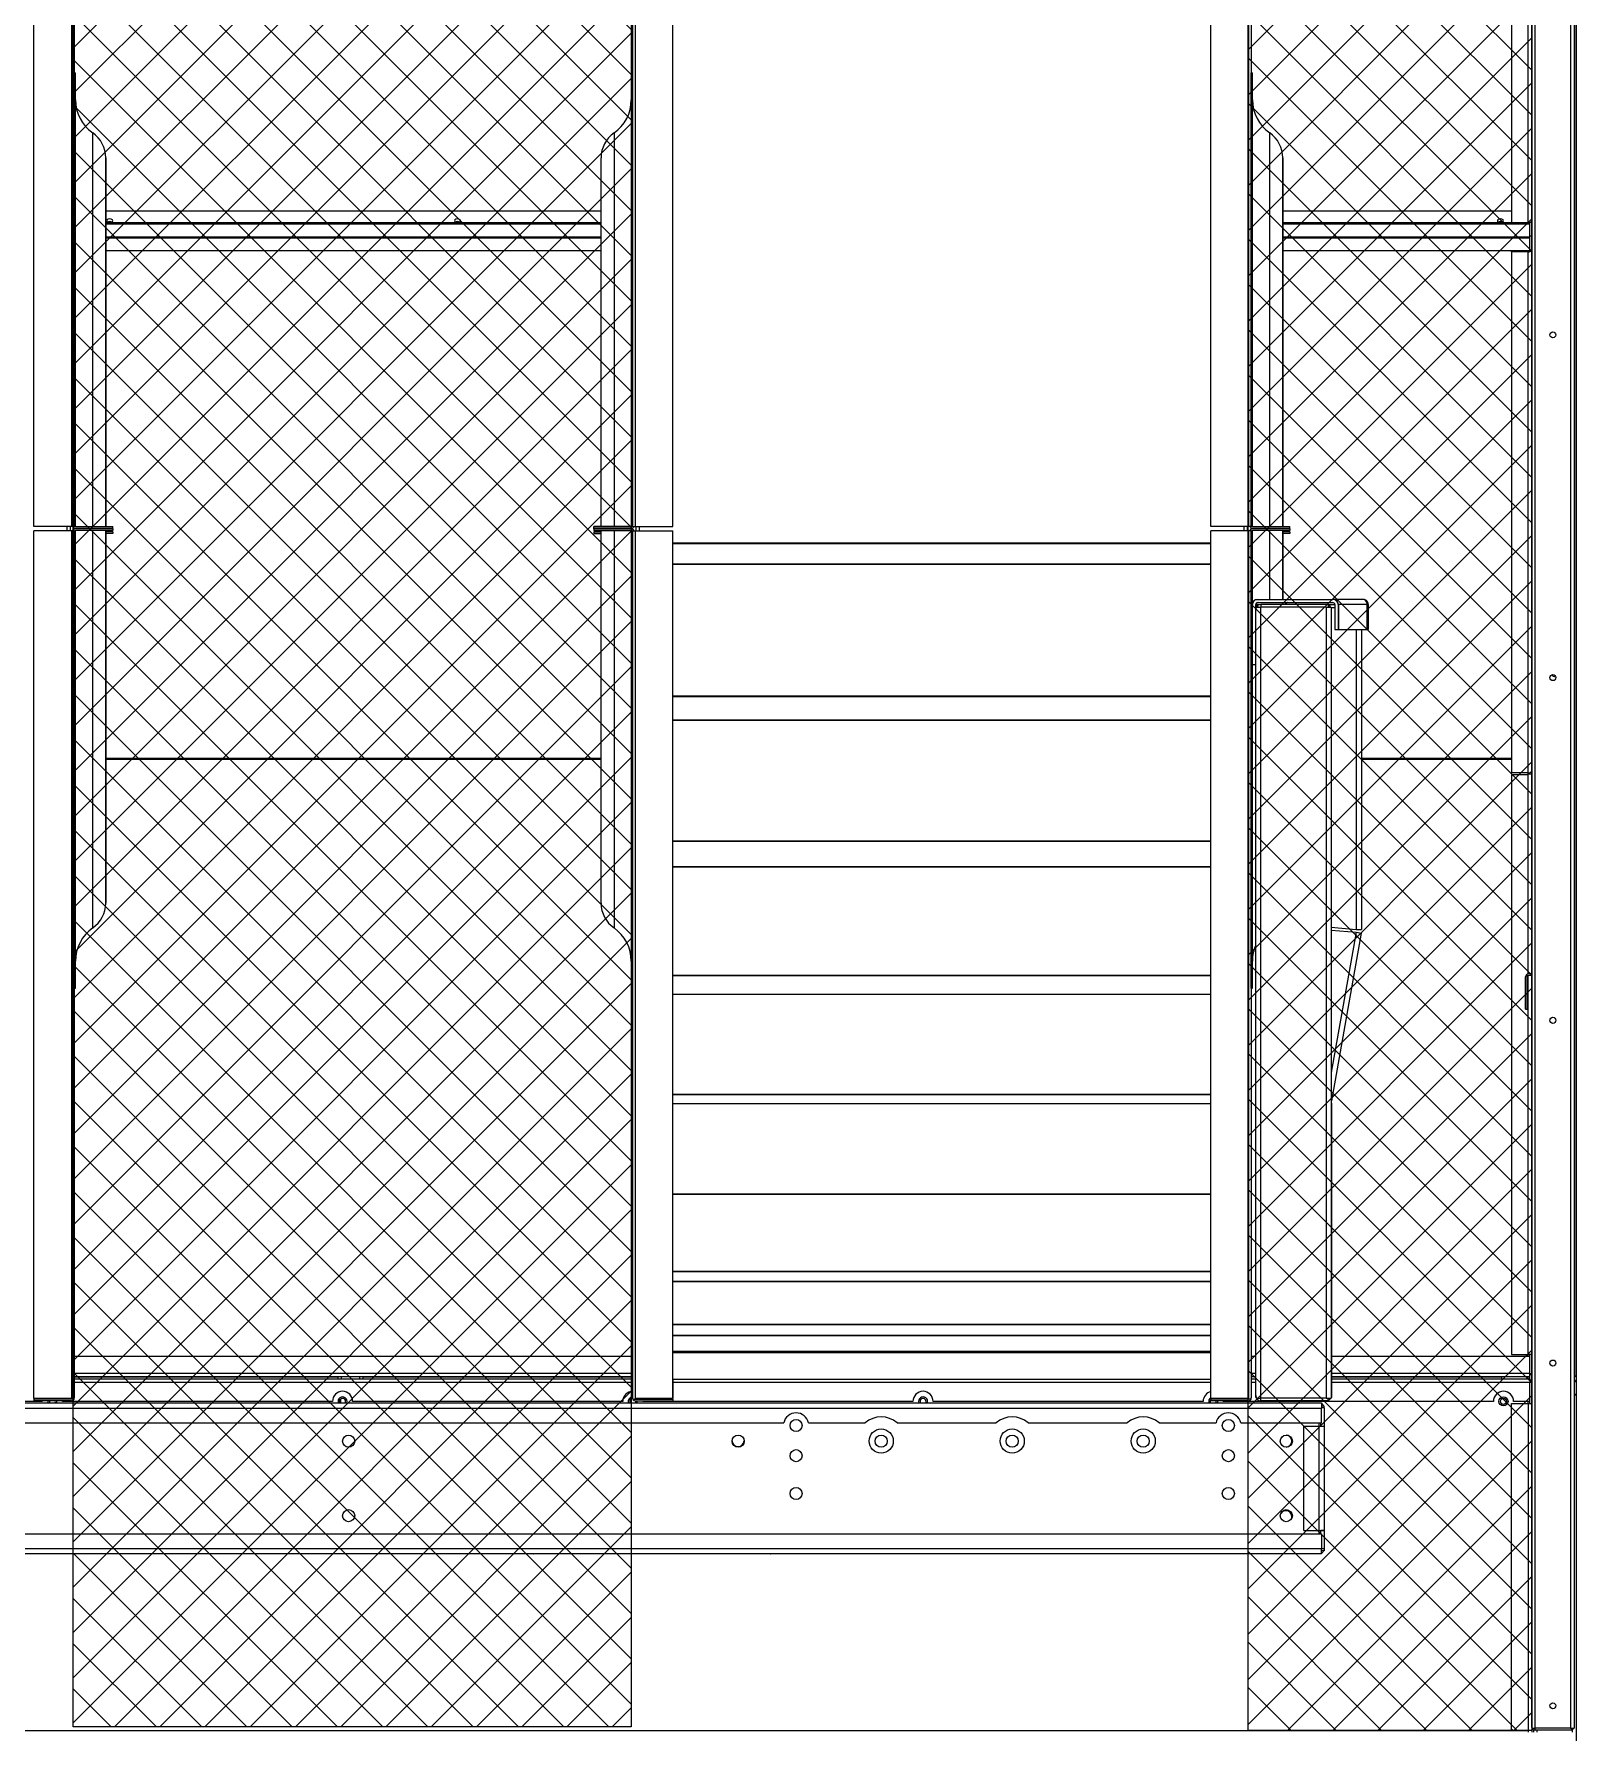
# Model space of a CAD drawing. Header units: millimetres. Extents: x 15155 to 44563, y 13060 to 33855.
# Drawn here: x 36043 to 37573, y 20793 to 22477 of the extents above; entities that cross this region are included whole.
import ezdxf

# ---------------------------------------------------------------- set-up
doc = ezdxf.new("R2010")
doc.units = ezdxf.units.MM
pattern_1 = [(45, (-1429928.074, -467572.614), (-22.4506403, 22.4506403), []), (135, (-1429928.074, -467572.614), (-22.4506403, -22.4506403), [])]

# ---------------------------------------------------------------- blocks, each defined once
blk = doc.blocks.new('2')
at = {"lineweight": 5}
h = blk.add_hatch(dxfattribs=at)
h.set_pattern_fill('ANSI37', scale=10)
h.set_pattern_definition(pattern_1)
h.paths.add_polyline_path([(36635.7, 20797.8), (36635.7, 22914.2), (36081.9, 22914.2), (36081.9, 20797.8)])
h = blk.add_hatch(dxfattribs=at)
h.set_pattern_fill('ANSI37', scale=10)
h.set_pattern_definition(pattern_1)
h.paths.add_polyline_path([(37529.2, 20794.4), (37529.2, 22910.8), (37247.7, 22910.8), (37247.7, 20794.4)])
at = {"color": 7, "lineweight": 20}
for p, q in [((37532.6, 20796.5), (37532.6, 24241.1)), ((37567.8, 24241.1), (37567.8, 20796.5)), ((37571.2, 24241.1), (37571.2, 20796.5)), ((37529.2, 20798.2), (37529.2, 24239.4)), ((37572, 21146.2), (37572, 23999.4)), ((34221.8, 21119.4), (37320.6, 21119.4)), ((34221.8, 21114.2), (37320.6, 21114.2)), ((34755.5, 21099.4), (36787, 21099.4)), ((34221.8, 20989.4), (37320.6, 20989.4)), ((37320.6, 20974.6), (34221.8, 20974.6)), ((37320.6, 20969.4), (34221.8, 20969.4)), ((34020.2, 20794.4), (37526.2, 20794.4))]:
    blk.add_line(p, q, dxfattribs=at)
at = {"color": 0, "lineweight": 20}
blk.add_line((37573.2, 24239.4), (37573.2, 20844.6), dxfattribs=at)
at = {"color": 7, "lineweight": 20, "ltscale": 0.258309}
for p, q in [((37509.2, 22910), (37509.2, 22290)), ((37525.8, 22290), (37525.8, 22910))]:
    blk.add_line(p, q, dxfattribs=at)
at = {"color": 7, "lineweight": 20, "ltscale": 0.349833}
for p, q in [((36042.9, 21988.6), (36042.9, 22828.2)), ((36080.1, 22828.2), (36080.1, 21988.6)), ((36639.7, 22828.2), (36639.7, 21988.6)), ((36676.9, 21988.6), (36676.9, 22828.2)), ((37210.9, 21988.6), (37210.9, 22828.2)), ((37248.1, 22828.2), (37248.1, 21988.6))]:
    blk.add_line(p, q, dxfattribs=at)
at = {"color": 7, "lineweight": 20, "ltscale": 0.348833}
for p, q in [((36082.9, 22827), (36082.9, 21989.8)), ((36636.9, 22827), (36636.9, 21989.8)), ((37250.9, 22827), (37250.9, 21989.8))]:
    blk.add_line(p, q, dxfattribs=at)
at = {"color": 7, "lineweight": 20, "ltscale": 0.023157}
for p, q in [((36082.9, 22383.2), (36082.9, 22438.8)), ((36084.1, 22383.2), (36084.1, 22438.8)), ((37250.9, 22383.2), (37250.9, 22438.8)), ((37252.1, 22383.2), (37252.1, 22438.8)), ((36635.7, 21586.4), (36635.7, 21530.8))]:
    blk.add_line(p, q, dxfattribs=at)
at = {"color": 7, "lineweight": 20, "ltscale": 0.0005}
for p, q in [((36082.9, 22438.8), (36084.1, 22438.8)), ((36636.9, 22438.8), (36635.7, 22438.8)), ((37250.9, 22438.8), (37252.1, 22438.8)), ((36082.9, 21530.8), (36084.1, 21530.8)), ((36636.9, 21530.8), (36635.7, 21530.8)), ((37250.9, 21530.8), (37252.1, 21530.8))]:
    blk.add_line(p, q, dxfattribs=at)
at = {"color": 7, "lineweight": 20, "ltscale": 0.187583}
blk.add_line((36635.7, 22438.8), (36635.7, 21988.6), dxfattribs=at)
at = {"color": 7, "lineweight": 20, "ltscale": 0.16394}
for p, q in [((36082.9, 21989.7), (36082.9, 22383.2)), ((37250.9, 21989.7), (37250.9, 22383.2))]:
    blk.add_line(p, q, dxfattribs=at)
at = {"color": 7, "lineweight": 20, "ltscale": 0.164426}
for p, q in [((36084.1, 21988.6), (36084.1, 22383.2)), ((37252.1, 21988.6), (37252.1, 22383.2))]:
    blk.add_line(p, q, dxfattribs=at)
at = {"color": 7, "lineweight": 20, "ltscale": 0.020113}
for p, q in [((36101.3, 22330.8), (36101.3, 22379.1)), ((37269.3, 22330.8), (37269.3, 22379.1)), ((36618.6, 21638.7), (36618.6, 21590.5))]:
    blk.add_line(p, q, dxfattribs=at)
at = {"color": 7, "lineweight": 20, "ltscale": 0.162715}
blk.add_line((36618.6, 22379.1), (36618.6, 21988.6), dxfattribs=at)
at = {"color": 7, "lineweight": 20, "ltscale": 0.018857}
for p, q in [((36114.1, 22354.5), (36114.1, 22309.2)), ((37282.1, 22354.5), (37282.1, 22309.2)), ((36114.1, 21615.1), (36114.1, 21660.3)), ((36605.7, 21615.1), (36605.7, 21660.3))]:
    blk.add_line(p, q, dxfattribs=at)
at = {"color": 7, "lineweight": 20, "ltscale": 0.152458}
for p, q in [((36114.1, 21988.6), (36114.1, 22354.5)), ((36605.7, 21988.6), (36605.7, 22354.5)), ((37282.1, 21988.6), (37282.1, 22354.5))]:
    blk.add_line(p, q, dxfattribs=at)
at = {"color": 7, "lineweight": 20, "ltscale": 0.142602}
for p, q in [((36101.3, 21988.6), (36101.3, 22330.8)), ((37269.3, 21988.6), (37269.3, 22330.8))]:
    blk.add_line(p, q, dxfattribs=at)
at = {"color": 7, "lineweight": 20, "ltscale": 0.133601}
for p, q in [((36114.1, 22309.2), (36114.1, 21988.6)), ((37282.1, 22309.2), (37282.1, 21988.6))]:
    blk.add_line(p, q, dxfattribs=at)
at = {"color": 7, "lineweight": 20, "ltscale": 0.20484}
for p, q in [((36605.7, 22301.5), (36114.1, 22301.5)), ((36605.7, 22289.8), (36114.1, 22289.8)), ((36605.7, 22288.5), (36114.1, 22288.5)), ((36605.7, 22275.8), (36114.1, 22275.8)), ((36605.7, 22274.6), (36114.1, 22274.6)), ((36114.1, 22262.6), (36605.7, 22262.6)), ((36605.7, 21758.6), (36114.1, 21758.6)), ((36605.7, 21757.7), (36114.1, 21757.7))]:
    blk.add_line(p, q, dxfattribs=at)
at = {"color": 7, "lineweight": 20, "ltscale": 0.094629}
blk.add_line((37509.2, 22301.5), (37282.1, 22301.5), dxfattribs=at)
at = {"color": 7, "lineweight": 20, "ltscale": 0.102254}
for p, q in [((37527.5, 22289.8), (37282.1, 22289.8)), ((37527.5, 22288.5), (37282.1, 22288.5)), ((37527.5, 22274.6), (37282.1, 22274.6))]:
    blk.add_line(p, q, dxfattribs=at)
at = {"color": 7, "lineweight": 20, "ltscale": 0.006917}
for p, q in [((37509.2, 22290), (37525.8, 22290)), ((37525.8, 22262.3), (37509.2, 22262.3)), ((37525.8, 22261), (37509.2, 22261)), ((37509.2, 21744.6), (37525.8, 21744.6)), ((37525.8, 21742.4), (37509.2, 21742.4)), ((37509.2, 21167.2), (37525.8, 21167.2)), ((37527.5, 21148.6), (37527.5, 21165.2)), ((37509.2, 21118.8), (37525.8, 21118.8))]:
    blk.add_line(p, q, dxfattribs=at)
at = {"color": 7, "lineweight": 20, "ltscale": 0.000183495}
blk.add_line((37527.2, 22290.2), (37527.2, 22289.8), dxfattribs=at)
at = {"color": 7, "lineweight": 20, "ltscale": 0.000535656}
for p, q in [((37527.5, 22288.5), (37527.5, 22289.8)), ((37509.2, 22261), (37509.2, 22262.3))]:
    blk.add_line(p, q, dxfattribs=at)
at = {"color": 7, "lineweight": 20, "ltscale": 0.005298}
blk.add_line((37527.5, 22275.8), (37527.5, 22288.5), dxfattribs=at)
at = {"color": 7, "lineweight": 20, "ltscale": 0.102253}
for p, q in [((37527.5, 22275.8), (37282.1, 22275.8)), ((37282.1, 22262.6), (37527.5, 22262.6))]:
    blk.add_line(p, q, dxfattribs=at)
at = {"color": 7, "lineweight": 20, "ltscale": 0.000708334}
for p, q in [((37529.2, 22276.7), (37527.5, 22276.7)), ((37532.6, 20794.8), (37532.6, 20796.5))]:
    blk.add_line(p, q, dxfattribs=at)
at = {"color": 7, "lineweight": 20, "ltscale": 4.87896e-05}
blk.add_line((37527.5, 22276.6), (37527.5, 22276.7), dxfattribs=at)
at = {"color": 7, "lineweight": 20, "ltscale": 0.000506051}
blk.add_line((37527.5, 22274.6), (37527.5, 22275.8), dxfattribs=at)
at = {"color": 7, "lineweight": 20, "ltscale": 0.004993}
blk.add_line((37527.5, 22262.6), (37527.5, 22274.6), dxfattribs=at)
at = {"color": 7, "lineweight": 20, "ltscale": 0.215196}
for p, q in [((37509.2, 22261), (37509.2, 21744.6)), ((37525.8, 21744.6), (37525.8, 22261))]:
    blk.add_line(p, q, dxfattribs=at)
at = {"color": 7, "lineweight": 20, "ltscale": 0.000102715}
for p, q in [((37525.8, 22262.3), (37525.8, 22262.6)), ((37527.2, 22262.6), (37527.2, 22262.3))]:
    blk.add_line(p, q, dxfattribs=at)
at = {"color": 7, "lineweight": 20, "ltscale": 0.000833333}
for p, q in [((37529.2, 22262.3), (37527.2, 22262.3)), ((37525.8, 21165.2), (37525.8, 21167.2)), ((37527.2, 21167.2), (37527.2, 21165.2)), ((37529.2, 21167.2), (37527.2, 21167.2)), ((37571.2, 21127.8), (37573.2, 21127.8)), ((37573.2, 21127), (37571.2, 21127)), ((37525.8, 21118.8), (37525.8, 21120.8))]:
    blk.add_line(p, q, dxfattribs=at)
at = {"color": 7, "lineweight": 20, "ltscale": 0.0155}
for p, q in [((36080.1, 21988.6), (36042.9, 21988.6)), ((36080.1, 21984.4), (36042.9, 21984.4)), ((36084.1, 21988.6), (36121.3, 21988.6)), ((36084.1, 21987), (36121.3, 21987)), ((36121.3, 21986.4), (36084.1, 21986.4)), ((36121.3, 21984.8), (36084.1, 21984.8)), ((36635.7, 21988.6), (36598.5, 21988.6)), ((36635.7, 21987), (36598.5, 21987)), ((36598.5, 21986.4), (36635.7, 21986.4)), ((36598.5, 21984.8), (36635.7, 21984.8)), ((36639.7, 21988.6), (36676.9, 21988.6)), ((36639.7, 21984.4), (36676.9, 21984.4)), ((37248.1, 21988.6), (37210.9, 21988.6)), ((37248.1, 21984.4), (37210.9, 21984.4)), ((37252.1, 21988.6), (37289.3, 21988.6)), ((37252.1, 21987), (37289.3, 21987)), ((37289.3, 21986.4), (37252.1, 21986.4)), ((37289.3, 21984.8), (37252.1, 21984.8)), ((36080.1, 21123.8), (36042.9, 21123.8)), ((36639.7, 21123.8), (36676.9, 21123.8)), ((37248.1, 21123.8), (37210.9, 21123.8)), ((36042.9, 21123.5), (36080.1, 21123.5)), ((36080.1, 21123), (36042.9, 21123)), ((36080.1, 21121.4), (36042.9, 21121.4)), ((36676.9, 21123.5), (36639.7, 21123.5)), ((36639.7, 21123), (36676.9, 21123)), ((36639.7, 21121.4), (36676.9, 21121.4)), ((37210.9, 21123.5), (37248.1, 21123.5)), ((37248.1, 21123), (37210.9, 21123)), ((37248.1, 21121.4), (37210.9, 21121.4))]:
    blk.add_line(p, q, dxfattribs=at)
at = {"color": 7, "lineweight": 20, "ltscale": 0.358583}
for p, q in [((36042.9, 21123.8), (36042.9, 21984.4)), ((36080.1, 21984.4), (36080.1, 21123.8)), ((36639.7, 21984.4), (36639.7, 21123.8)), ((36676.9, 21123.8), (36676.9, 21984.4)), ((37210.9, 21123.8), (37210.9, 21984.4)), ((37248.1, 21984.4), (37248.1, 21123.8))]:
    blk.add_line(p, q, dxfattribs=at)
at = {"color": 7, "lineweight": 20, "ltscale": 0.00175}
for p, q in [((36075.9, 21984.4), (36075.9, 21988.6)), ((36079.3, 21984.4), (36079.3, 21988.6)), ((36640.5, 21984.4), (36640.5, 21988.6)), ((36643.9, 21984.4), (36643.9, 21988.6)), ((37243.9, 21984.4), (37243.9, 21988.6)), ((37247.3, 21984.4), (37247.3, 21988.6))]:
    blk.add_line(p, q, dxfattribs=at)
at = {"color": 7, "lineweight": 20, "ltscale": 0.000824955}
for p, q in [((36082.1, 21988.6), (36080.1, 21988.6)), ((36637.7, 21988.6), (36639.7, 21988.6)), ((37250.1, 21988.6), (37248.1, 21988.6)), ((36082.1, 21123), (36080.1, 21123)), ((36637.7, 21123), (36639.7, 21123)), ((37250.1, 21123), (37248.1, 21123))]:
    blk.add_line(p, q, dxfattribs=at)
at = {"color": 7, "lineweight": 20, "ltscale": 0.000912135}
for p, q in [((36082.3, 21984.4), (36080.1, 21984.4)), ((36637.5, 21984.4), (36639.7, 21984.4)), ((37250.3, 21984.4), (37248.1, 21984.4))]:
    blk.add_line(p, q, dxfattribs=at)
at = {"color": 7, "lineweight": 20, "ltscale": 0.000112267}
for p, q in [((36081.3, 21984.8), (36081.6, 21984.8)), ((37249.3, 21984.8), (37249.6, 21984.8))]:
    blk.add_line(p, q, dxfattribs=at)
at = {"color": 7, "lineweight": 20, "ltscale": 0.000166667}
for p, q in [((36081.3, 21984.8), (36081.3, 21984.4)), ((37249.3, 21984.8), (37249.3, 21984.4))]:
    blk.add_line(p, q, dxfattribs=at)
at = {"color": 7, "lineweight": 20, "ltscale": 0.000666667}
for p, q in [((36081.6, 21984.8), (36083, 21984.1)), ((36081.9, 21988), (36083.2, 21989)), ((36121.3, 21987), (36121.3, 21988.6)), ((36121.3, 21986.4), (36121.3, 21984.8)), ((36121.3, 21983.4), (36121.3, 21981.8)), ((36598.5, 21987), (36598.5, 21988.6)), ((36598.5, 21986.4), (36598.5, 21984.8)), ((36598.5, 21983.4), (36598.5, 21981.8)), ((36637.9, 21988), (36636.7, 21989)), ((36638.3, 21984.8), (36636.8, 21984.1)), ((37249.6, 21984.8), (37251, 21984.1)), ((37249.9, 21988), (37251.2, 21989)), ((37289.3, 21987), (37289.3, 21988.6)), ((37289.3, 21986.4), (37289.3, 21984.8)), ((37289.3, 21983.4), (37289.3, 21981.8)), ((37523.2, 21509.8), (37524.8, 21509.8)), ((36042.9, 21123), (36042.9, 21121.4)), ((36676.9, 21123), (36676.9, 21121.4)), ((37210.9, 21123), (37210.9, 21121.4)), ((37526.2, 20792.8), (37526.2, 20794.4))]:
    blk.add_line(p, q, dxfattribs=at)
at = {"color": 7, "lineweight": 20, "ltscale": 1.40382e-05}
for p, q in [((36082.9, 21989.7), (36082.9, 21989.8)), ((37250.9, 21989.7), (37250.9, 21989.8))]:
    blk.add_line(p, q, dxfattribs=at)
at = {"color": 7, "lineweight": 20, "ltscale": 0.000474957}
for p, q in [((36082.9, 21986.1), (36082.9, 21987.3)), ((37250.9, 21986.1), (37250.9, 21987.3))]:
    blk.add_line(p, q, dxfattribs=at)
at = {"color": 7, "lineweight": 20, "ltscale": 1.44759e-05}
for p, q in [((36082.9, 21983.6), (36082.9, 21983.6)), ((37250.9, 21983.6), (37250.9, 21983.6))]:
    blk.add_line(p, q, dxfattribs=at)
at = {"color": 7, "lineweight": 20, "ltscale": 0.358083}
for p, q in [((36082.9, 21983.6), (36082.9, 21124.2)), ((36636.9, 21983.6), (36636.9, 21124.2)), ((37250.9, 21983.6), (37250.9, 21124.2))]:
    blk.add_line(p, q, dxfattribs=at)
at = {"color": 7, "lineweight": 20, "ltscale": 0.188681}
for p, q in [((36082.9, 21530.8), (36082.9, 21983.6)), ((37250.9, 21530.8), (37250.9, 21983.6))]:
    blk.add_line(p, q, dxfattribs=at)
at = {"color": 7, "lineweight": 20, "ltscale": 0.000250005}
for p, q in [((36084.1, 21986.4), (36084.1, 21987)), ((36618.6, 21987), (36618.6, 21986.4)), ((36635.7, 21987), (36635.7, 21986.4)), ((37252.1, 21986.4), (37252.1, 21987))]:
    blk.add_line(p, q, dxfattribs=at)
at = {"color": 7, "lineweight": 20, "ltscale": 0.189167}
blk.add_line((36084.1, 21530.8), (36084.1, 21984.8), dxfattribs=at)
at = {"color": 7, "lineweight": 20, "ltscale": 0.000250003}
for p, q in [((36101.3, 21986.4), (36101.3, 21987)), ((37269.3, 21986.4), (37269.3, 21987))]:
    blk.add_line(p, q, dxfattribs=at)
at = {"color": 7, "lineweight": 20, "ltscale": 0.164299}
blk.add_line((36101.3, 21590.5), (36101.3, 21984.8), dxfattribs=at)
at = {"color": 7, "lineweight": 20, "ltscale": 0.00025}
for p, q in [((36114.1, 21987), (36114.1, 21986.4)), ((36114.1, 21986.4), (36114.1, 21987)), ((37282.1, 21987), (37282.1, 21986.4)), ((37282.1, 21986.4), (37282.1, 21987))]:
    blk.add_line(p, q, dxfattribs=at)
at = {"color": 7, "lineweight": 20, "ltscale": 0.154042}
blk.add_line((36114.1, 21984.8), (36114.1, 21615.1), dxfattribs=at)
at = {"color": 7, "lineweight": 20, "ltscale": 0.135185}
for p, q in [((36114.1, 21660.3), (36114.1, 21984.8)), ((36605.7, 21660.3), (36605.7, 21984.8))]:
    blk.add_line(p, q, dxfattribs=at)
at = {"color": 7, "lineweight": 20, "ltscale": 0.003004}
for p, q in [((36121.3, 21983.4), (36114.1, 21983.4)), ((37289.3, 21983.4), (37282.1, 21983.4)), ((36121.3, 21981.8), (36114.1, 21981.8)), ((37289.3, 21981.8), (37282.1, 21981.8))]:
    blk.add_line(p, q, dxfattribs=at)
at = {"color": 7, "lineweight": 20, "ltscale": 0.000249486}
for p, q in [((36121.3, 21986.4), (36121.3, 21987)), ((36598.5, 21986.4), (36598.5, 21987)), ((37289.3, 21986.4), (37289.3, 21987))]:
    blk.add_line(p, q, dxfattribs=at)
at = {"color": 7, "lineweight": 20, "ltscale": 0.003003}
for p, q in [((36598.5, 21983.4), (36605.7, 21983.4)), ((36598.5, 21981.8), (36605.7, 21981.8))]:
    blk.add_line(p, q, dxfattribs=at)
at = {"color": 7, "lineweight": 20, "ltscale": 0.000250031}
blk.add_line((36605.7, 21986.4), (36605.7, 21987), dxfattribs=at)
at = {"color": 7, "lineweight": 20, "ltscale": 0.144186}
blk.add_line((36618.6, 21984.8), (36618.6, 21638.7), dxfattribs=at)
at = {"color": 7, "lineweight": 20, "ltscale": 0.16601}
blk.add_line((36635.7, 21984.8), (36635.7, 21586.4), dxfattribs=at)
at = {"color": 7, "lineweight": 20, "ltscale": 0.000475359}
blk.add_line((36636.9, 21987.3), (36636.9, 21986.1), dxfattribs=at)
at = {"color": 7, "lineweight": 20, "ltscale": 0.000112674}
blk.add_line((36638.5, 21984.8), (36638.3, 21984.8), dxfattribs=at)
at = {"color": 7, "lineweight": 20, "ltscale": 0.000166447}
blk.add_line((36638.5, 21984.8), (36638.5, 21984.4), dxfattribs=at)
at = {"color": 7, "lineweight": 20, "ltscale": 0.03066}
blk.add_line((37252.1, 21911.2), (37252.1, 21984.8), dxfattribs=at)
at = {"color": 7, "lineweight": 20, "ltscale": 0.0285}
for p, q in [((37269.3, 21916.4), (37269.3, 21984.8)), ((37282.1, 21984.8), (37282.1, 21916.4)), ((37282.1, 21916.4), (37282.1, 21984.8))]:
    blk.add_line(p, q, dxfattribs=at)
at = {"color": 7, "lineweight": 20, "ltscale": 0.2225}
for p, q in [((36676.9, 21972.5), (37210.9, 21972.5)), ((36676.9, 21971.9), (37210.9, 21971.9)), ((36676.9, 21951.6), (37210.9, 21951.6)), ((36676.9, 21951.3), (37210.9, 21951.3)), ((36676.9, 21820.8), (37210.9, 21820.8)), ((36676.9, 21820.2), (37210.9, 21820.2)), ((36676.9, 21797), (37210.9, 21797)), ((36676.9, 21796.7), (37210.9, 21796.7)), ((36676.9, 21677), (37210.9, 21677)), ((36676.9, 21676.5), (37210.9, 21676.5)), ((36676.9, 21651.3), (37210.9, 21651.3)), ((36676.9, 21651), (37210.9, 21651)), ((36676.9, 21543.6), (37210.9, 21543.6)), ((36676.9, 21543.2), (37210.9, 21543.2)), ((36676.9, 21524.9), (37210.9, 21524.9)), ((36676.9, 21524.8), (37210.9, 21524.8)), ((36676.9, 21425.6), (37210.9, 21425.6)), ((36676.9, 21425.2), (37210.9, 21425.2)), ((36676.9, 21416.3), (37210.9, 21416.3)), ((36676.9, 21416.2), (37210.9, 21416.2)), ((36676.9, 21326.6), (37210.9, 21326.6)), ((36676.9, 21326.3), (37210.9, 21326.3)), ((36676.9, 21250.1), (37210.9, 21250.1)), ((36676.9, 21249.8), (37210.9, 21249.8)), ((36676.9, 21239.9), (37210.9, 21239.9)), ((36676.9, 21239.8), (37210.9, 21239.8)), ((36676.9, 21197.4), (37210.9, 21197.4)), ((36676.9, 21197.2), (37210.9, 21197.2)), ((36676.9, 21186.4), (37210.9, 21186.4)), ((36676.9, 21186.3), (37210.9, 21186.3)), ((36676.9, 21170.7), (37210.9, 21170.7)), ((36676.9, 21170.7), (37210.9, 21170.7)), ((36676.9, 21169.3), (37210.9, 21169.3)), ((36676.9, 21142.7), (37210.9, 21142.7)), ((37210.9, 21139.4), (36676.9, 21139.4))]:
    blk.add_line(p, q, dxfattribs=at)
at = {"color": 7, "lineweight": 20, "ltscale": 0.000166594}
blk.add_line((37255.3, 21916), (37255.3, 21916.4), dxfattribs=at)
at = {"color": 7, "lineweight": 20, "ltscale": 0.00081822}
blk.add_line((37255.3, 21916.4), (37257.3, 21916.4), dxfattribs=at)
at = {"color": 7, "lineweight": 20, "ltscale": 0.031083}
for p, q in [((37257.3, 21916.4), (37331.9, 21916.4)), ((37257.3, 21913.2), (37331.9, 21913.2))]:
    blk.add_line(p, q, dxfattribs=at)
at = {"color": 7, "lineweight": 20, "ltscale": 0.000819267}
blk.add_line((37333.9, 21916.4), (37332, 21916.4), dxfattribs=at)
at = {"color": 7, "lineweight": 20, "ltscale": 0.000166639}
blk.add_line((37333.9, 21916), (37333.9, 21916.4), dxfattribs=at)
at = {"color": 7, "lineweight": 20, "ltscale": 0.000291667}
for p, q in [((37333.9, 21916.4), (37334.6, 21916.4)), ((37363.2, 21916.4), (37363.9, 21916.4))]:
    blk.add_line(p, q, dxfattribs=at)
at = {"color": 7, "lineweight": 20, "ltscale": 0.011195}
blk.add_line((37361.5, 21916.4), (37334.6, 21916.4), dxfattribs=at)
at = {"color": 7, "lineweight": 20, "ltscale": 0.000314939}
blk.add_line((37334.6, 21915.6), (37334.6, 21916.4), dxfattribs=at)
at = {"color": 7, "lineweight": 20, "ltscale": 0.000721688}
blk.add_line((37363.2, 21916.4), (37361.5, 21916.4), dxfattribs=at)
at = {"color": 7, "lineweight": 20, "ltscale": 0.000343137}
blk.add_line((37363.9, 21916.4), (37363.9, 21915.6), dxfattribs=at)
at = {"color": 7, "lineweight": 20, "ltscale": 0.024917}
for p, q in [((37252.1, 21851.4), (37252.1, 21911.2)), ((37255.3, 21851.4), (37255.3, 21911.2))]:
    blk.add_line(p, q, dxfattribs=at)
at = {"color": 7, "lineweight": 20, "ltscale": 0.324833}
blk.add_line((37255.3, 21126.6), (37255.3, 21906.2), dxfattribs=at)
at = {"color": 7, "lineweight": 20, "ltscale": 0.000997463}
blk.add_line((37256, 21908.8), (37256, 21911.2), dxfattribs=at)
at = {"color": 7, "lineweight": 20, "ltscale": 0.00128}
blk.add_line((37256, 21911.2), (37259.1, 21911.2), dxfattribs=at)
at = {"color": 7, "lineweight": 20, "ltscale": 0.001783}
for p, q in [((37256.2, 21908.8), (37260.5, 21908.8)), ((37256.2, 21124), (37260.5, 21124))]:
    blk.add_line(p, q, dxfattribs=at)
at = {"color": 7, "lineweight": 20, "ltscale": 0.000634599}
for p, q in [((37256.9, 21909.9), (37257.9, 21908.8)), ((37256.9, 21122.9), (37257.9, 21124))]:
    blk.add_line(p, q, dxfattribs=at)
at = {"color": 7, "lineweight": 20, "ltscale": 9.39111e-06}
blk.add_line((37257.3, 21913.2), (37257.3, 21913.2), dxfattribs=at)
at = {"color": 7, "lineweight": 20, "ltscale": 0.02775}
for p, q in [((37327.1, 21911.4), (37260.5, 21911.4)), ((37327.1, 21121.4), (37260.5, 21121.4))]:
    blk.add_line(p, q, dxfattribs=at)
at = {"color": 7, "lineweight": 20, "ltscale": 0.001083}
for p, q in [((37260.5, 21911.4), (37260.5, 21908.8)), ((37327.1, 21911.4), (37327.1, 21908.8)), ((37260.5, 21121.4), (37260.5, 21124)), ((37327.1, 21121.4), (37327.1, 21124)), ((37323.2, 21116.2), (37320.6, 21116.2)), ((37323.2, 21114.4), (37320.6, 21114.4)), ((37323.2, 20974.4), (37320.6, 20974.4)), ((37323.2, 20972.6), (37320.6, 20972.6))]:
    blk.add_line(p, q, dxfattribs=at)
at = {"color": 7, "lineweight": 20, "ltscale": 0.026917}
for p, q in [((37325.1, 21908.8), (37260.5, 21908.8)), ((37325.1, 21124), (37260.5, 21124))]:
    blk.add_line(p, q, dxfattribs=at)
at = {"color": 7, "lineweight": 20, "ltscale": 0.327}
for p, q in [((37260.5, 21124), (37260.5, 21908.8)), ((37325.1, 21908.8), (37325.1, 21124)), ((37330.3, 21908.8), (37330.3, 21124))]:
    blk.add_line(p, q, dxfattribs=at)
at = {"color": 7, "lineweight": 20, "ltscale": 0.002167}
for p, q in [((37325.1, 21908.8), (37330.3, 21908.8)), ((37354.9, 21586.2), (37360, 21585.3)), ((37355.1, 21589), (37360.3, 21589)), ((37325.1, 21124), (37330.3, 21124)), ((37320.6, 21119.4), (37320.6, 21114.2)), ((37318, 21096.2), (37323.2, 21096.2)), ((37318, 20992.6), (37323.2, 20992.6)), ((37320.6, 20969.4), (37320.6, 20974.6))]:
    blk.add_line(p, q, dxfattribs=at)
at = {"color": 7, "lineweight": 20, "ltscale": 0.002829}
blk.add_line((37327.1, 21911.4), (37333.9, 21911.4), dxfattribs=at)
at = {"color": 7, "lineweight": 20, "ltscale": 0.0015}
blk.add_line((37330.3, 21908.2), (37333.9, 21908.2), dxfattribs=at)
at = {"color": 7, "lineweight": 20, "ltscale": 8.70759e-06}
blk.add_line((37331.9, 21913.2), (37331.9, 21913.2), dxfattribs=at)
at = {"color": 7, "lineweight": 20, "ltscale": 0.010333}
for p, q in [((37333.9, 21911.2), (37333.9, 21886.4)), ((37337.1, 21911.2), (37337.1, 21886.4)), ((37337.4, 21911.2), (37337.4, 21886.4)), ((37366, 21886.4), (37366, 21911.2)), ((37367.1, 21911.2), (37367.1, 21886.4))]:
    blk.add_line(p, q, dxfattribs=at)
at = {"color": 7, "lineweight": 20, "ltscale": 0.011916}
for p, q in [((37366, 21911.2), (37337.4, 21911.2)), ((37337.4, 21886.4), (37366, 21886.4))]:
    blk.add_line(p, q, dxfattribs=at)
at = {"color": 7, "lineweight": 20, "ltscale": 0.001333}
for p, q in [((37333.9, 21886.4), (37337.1, 21886.4)), ((37255.3, 21851.4), (37252.1, 21851.4)), ((37356.9, 21586), (37360, 21585.4)), ((37357.1, 21589), (37360.3, 21589)), ((37357.1, 21588.8), (37360.3, 21588.8)), ((37529.2, 21544.8), (37526, 21544.8)), ((37529.2, 21543.2), (37526, 21543.2)), ((37318, 21099.4), (37318, 21096.2)), ((37320, 21096.2), (37320, 21099.4)), ((37318, 20992.6), (37318, 20989.4)), ((37320, 20989.4), (37320, 20992.6)), ((37323.2, 20992.6), (37320, 20992.6))]:
    blk.add_line(p, q, dxfattribs=at)
at = {"color": 7, "lineweight": 20, "ltscale": 0.000113034}
blk.add_line((37337.1, 21886.4), (37337.4, 21886.4), dxfattribs=at)
at = {"color": 7, "lineweight": 20, "ltscale": 0.123928}
for p, q in [((37355.1, 21886.4), (37355.1, 21589)), ((37360.3, 21886.4), (37360.3, 21589))]:
    blk.add_line(p, q, dxfattribs=at)
at = {"color": 7, "lineweight": 20, "ltscale": 0.000470301}
blk.add_line((37366, 21886.4), (37367.1, 21886.4), dxfattribs=at)
at = {"color": 7, "lineweight": 20, "ltscale": 0.133583}
blk.add_line((37252.1, 21530.8), (37252.1, 21851.4), dxfattribs=at)
at = {"color": 7, "lineweight": 20, "ltscale": 0.062042}
for p, q in [((37509.2, 21758.6), (37360.3, 21758.6)), ((37509.2, 21757.7), (37360.3, 21757.7))]:
    blk.add_line(p, q, dxfattribs=at)
at = {"color": 7, "lineweight": 20, "ltscale": 0.239669}
blk.add_line((37509.2, 21742.4), (37509.2, 21167.2), dxfattribs=at)
at = {"color": 7, "lineweight": 20, "ltscale": 0.000162643}
blk.add_line((37525.8, 21744.6), (37525.8, 21744.2), dxfattribs=at)
at = {"color": 7, "lineweight": 20, "ltscale": 0.000534728}
blk.add_line((37525.8, 21742.9), (37525.8, 21744.2), dxfattribs=at)
at = {"color": 7, "lineweight": 20, "ltscale": 0.001417}
for p, q in [((37529.2, 21742.9), (37525.8, 21742.9)), ((37529.2, 21167.2), (37525.8, 21167.2)), ((37527.5, 21145.2), (37527.5, 21148.6)), ((37527.5, 21142.8), (37527.5, 21139.4)), ((37525.8, 21118.8), (37529.2, 21118.8)), ((37567.8, 20796.5), (37571.2, 20796.5))]:
    blk.add_line(p, q, dxfattribs=at)
at = {"color": 7, "lineweight": 20, "ltscale": 0.000212316}
blk.add_line((37525.8, 21742.4), (37525.8, 21742.9), dxfattribs=at)
at = {"color": 7, "lineweight": 20, "ltscale": 0.082338}
blk.add_line((37525.8, 21544.8), (37525.8, 21742.4), dxfattribs=at)
at = {"color": 7, "lineweight": 20, "ltscale": 0.000615509}
blk.add_line((37527.2, 21742.9), (37527.2, 21744.4), dxfattribs=at)
at = {"color": 7, "lineweight": 20, "ltscale": 0.010373}
blk.add_line((37330.3, 21591.1), (37355.1, 21589), dxfattribs=at)
at = {"color": 7, "lineweight": 20, "ltscale": 0.010271}
blk.add_line((37330.3, 21588.3), (37354.9, 21586.2), dxfattribs=at)
at = {"color": 7, "lineweight": 20, "ltscale": 0.058923}
blk.add_line((37354.9, 21586.2), (37330.3, 21446.9), dxfattribs=at)
at = {"color": 7, "lineweight": 20, "ltscale": 0.07039}
blk.add_line((37360, 21585.3), (37330.7, 21418.9), dxfattribs=at)
at = {"color": 7, "lineweight": 20, "ltscale": 7.29072e-05}
for p, q in [((37356.9, 21586), (37356.9, 21585.8)), ((37357.1, 21588.8), (37357.1, 21589)), ((37360, 21585.4), (37360, 21585.3)), ((37360.3, 21588.8), (37360.3, 21589))]:
    blk.add_line(p, q, dxfattribs=at)
at = {"color": 7, "lineweight": 20, "ltscale": 0.000167165}
for p, q in [((37359.6, 21585.3), (37360, 21585.3)), ((37323.2, 21096.2), (37322.8, 21096.2))]:
    blk.add_line(p, q, dxfattribs=at)
at = {"color": 7, "lineweight": 20, "ltscale": 0.32425}
blk.add_line((37573.2, 21547.8), (37573.2, 20769.6), dxfattribs=at)
at = {"color": 7, "lineweight": 20, "ltscale": 0.013417}
for p, q in [((37523.2, 21509.8), (37523.2, 21542)), ((37524.8, 21509.8), (37524.8, 21542))]:
    blk.add_line(p, q, dxfattribs=at)
at = {"color": 7, "lineweight": 20, "ltscale": 0.15666}
blk.add_line((37525.8, 21167.2), (37525.8, 21543.2), dxfattribs=at)
at = {"color": 7, "lineweight": 20, "ltscale": 0.000144479}
blk.add_line((37330.7, 21418.9), (37330.3, 21419), dxfattribs=at)
at = {"color": 7, "lineweight": 20, "ltscale": 6.12627e-05}
for p, q in [((37330.5, 21416.7), (37330.3, 21416.7)), ((37330.3, 21124.6), (37330.5, 21124.6))]:
    blk.add_line(p, q, dxfattribs=at)
at = {"color": 7, "lineweight": 20, "ltscale": 0.121708}
blk.add_line((37330.5, 21416.7), (37330.5, 21124.6), dxfattribs=at)
at = {"color": 7, "lineweight": 20, "ltscale": 0.230833}
for p, q in [((36636.9, 21165.2), (36082.9, 21165.2)), ((36636.9, 21148.6), (36082.9, 21148.6)), ((36636.9, 21145.2), (36082.9, 21145.2)), ((36636.9, 21142.8), (36082.9, 21142.8)), ((36636.9, 21139.4), (36082.9, 21139.4))]:
    blk.add_line(p, q, dxfattribs=at)
at = {"color": 7, "lineweight": 20, "ltscale": 0.001834}
for p, q in [((37255.3, 21165.2), (37250.9, 21165.2)), ((37255.3, 21148.6), (37250.9, 21148.6)), ((37255.3, 21145.2), (37250.9, 21145.2)), ((37255.3, 21142.8), (37250.9, 21142.8)), ((37255.3, 21139.4), (37250.9, 21139.4))]:
    blk.add_line(p, q, dxfattribs=at)
at = {"color": 7, "lineweight": 20, "ltscale": 0.082106}
for p, q in [((37527.5, 21165.2), (37330.5, 21165.2)), ((37527.5, 21148.6), (37330.5, 21148.6)), ((37527.5, 21145.2), (37330.5, 21145.2)), ((37527.5, 21142.8), (37330.5, 21142.8)), ((37527.5, 21139.4), (37330.5, 21139.4))]:
    blk.add_line(p, q, dxfattribs=at)
at = {"color": 7, "lineweight": 20, "ltscale": 0.109084}
blk.add_line((36344.7, 21144.8), (36082.9, 21144.8), dxfattribs=at)
at = {"color": 7, "lineweight": 20, "ltscale": 0.001}
for p, q in [((36344.7, 21142.8), (36344.7, 21145.2)), ((36348.1, 21142.8), (36348.1, 21145.2)), ((36366.3, 21142.8), (36366.3, 21145.2)), ((36369.7, 21142.8), (36369.7, 21145.2)), ((37525.8, 21142.8), (37525.8, 21145.2)), ((37527.2, 21145.2), (37527.2, 21142.8))]:
    blk.add_line(p, q, dxfattribs=at)
at = {"color": 7, "lineweight": 20, "ltscale": 0.111332}
blk.add_line((36636.9, 21144.8), (36369.7, 21144.8), dxfattribs=at)
at = {"color": 7, "lineweight": 20, "ltscale": 0.007669}
blk.add_line((36676.9, 21142.7), (36676.9, 21124.3), dxfattribs=at)
at = {"color": 7, "lineweight": 20, "ltscale": 0.070314}
blk.add_line((37499.2, 21144.8), (37330.5, 21144.8), dxfattribs=at)
at = {"color": 7, "lineweight": 20, "ltscale": 0.000999741}
blk.add_line((37499.2, 21145.2), (37499.2, 21142.8), dxfattribs=at)
at = {"color": 7, "lineweight": 20, "ltscale": 0.000708333}
for p, q in [((37529.2, 21148.1), (37527.5, 21148.1)), ((37529.2, 21147.2), (37527.5, 21147.2)), ((37527.5, 21140.8), (37529.2, 21140.8)), ((37527.5, 21139.9), (37529.2, 21139.9)), ((37569.2, 20794.8), (37569.2, 20796.5))]:
    blk.add_line(p, q, dxfattribs=at)
at = {"color": 7, "lineweight": 20, "ltscale": 0.000415173}
blk.add_line((37528.2, 21141.8), (37527.5, 21141.1), dxfattribs=at)
at = {"color": 7, "lineweight": 20, "ltscale": 0.00033334}
blk.add_line((37571.2, 21146.2), (37572, 21146.2), dxfattribs=at)
at = {"color": 7, "lineweight": 20, "ltscale": 0.000167347}
blk.add_line((37571.6, 21144.8), (37571.2, 21144.8), dxfattribs=at)
at = {"color": 7, "lineweight": 20, "ltscale": 0.000583334}
blk.add_line((37571.6, 21144.8), (37571.6, 21146.2), dxfattribs=at)
at = {"color": 7, "lineweight": 20, "ltscale": 0.000500046}
blk.add_line((37572, 21146.2), (37573.2, 21146.2), dxfattribs=at)
at = {"color": 7, "lineweight": 20, "ltscale": 0.000128262}
for p, q in [((36042.9, 21123.8), (36042.9, 21123.5)), ((37210.9, 21123.8), (37210.9, 21123.5))]:
    blk.add_line(p, q, dxfattribs=at)
at = {"color": 7, "lineweight": 20, "ltscale": 0.000333333}
for p, q in [((36080.1, 21123), (36080.1, 21123.8)), ((36639.7, 21123), (36639.7, 21123.8)), ((37248.1, 21123), (37248.1, 21123.8))]:
    blk.add_line(p, q, dxfattribs=at)
at = {"color": 7, "lineweight": 20, "ltscale": 0.00033324}
blk.add_line((36676.9, 21124.3), (36676.9, 21123.5), dxfattribs=at)
at = {"color": 7, "lineweight": 20, "ltscale": 0.00775}
blk.add_line((37527.5, 21120.8), (37527.5, 21139.4), dxfattribs=at)
at = {"color": 7, "lineweight": 20, "ltscale": 0.111667}
for p, q in [((36051.2, 21120.8), (35783.2, 21120.8)), ((36339.2, 21120.8), (36071.2, 21120.8)), ((36627.2, 21120.8), (36359.2, 21120.8)), ((36915.2, 21120.8), (36647.2, 21120.8)), ((37203.2, 21120.8), (36935.2, 21120.8)), ((37491.2, 21120.8), (37223.2, 21120.8))]:
    blk.add_line(p, q, dxfattribs=at)
at = {"color": 7, "lineweight": 20, "ltscale": 0.000364732}
for p, q in [((36081.6, 21123), (36082.3, 21122.4)), ((36638.2, 21123), (36637.5, 21122.4)), ((37249.6, 21123), (37250.3, 21122.4))]:
    blk.add_line(p, q, dxfattribs=at)
at = {"color": 7, "lineweight": 20, "ltscale": 0.001515}
blk.add_line((36347.2, 21123), (36347.2, 21119.4), dxfattribs=at)
at = {"color": 7, "lineweight": 20, "ltscale": 0.006167}
for p, q in [((37320.6, 21099.4), (37320.6, 21114.2)), ((37303.2, 21096.2), (37318, 21096.2)), ((37303.2, 20992.6), (37318, 20992.6)), ((37320.6, 20989.4), (37320.6, 20974.6))]:
    blk.add_line(p, q, dxfattribs=at)
at = {"color": 7, "lineweight": 20, "ltscale": 0.00075}
for p, q in [((37323.2, 21114.4), (37323.2, 21116.2)), ((37323.2, 20974.4), (37323.2, 20972.6))]:
    blk.add_line(p, q, dxfattribs=at)
at = {"color": 7, "lineweight": 20, "ltscale": 0.007583}
for p, q in [((37323.2, 21114.4), (37323.2, 21096.2)), ((37323.2, 20992.6), (37323.2, 20974.4))]:
    blk.add_line(p, q, dxfattribs=at)
at = {"color": 7, "lineweight": 20, "ltscale": 6.13718e-05}
blk.add_line((37327.3, 21121.4), (37327.1, 21121.4), dxfattribs=at)
at = {"color": 7, "lineweight": 20, "ltscale": 0.000193526}
blk.add_line((37327.3, 21121.8), (37327.3, 21121.4), dxfattribs=at)
at = {"color": 7, "lineweight": 20, "ltscale": 0.134725}
blk.add_line((37509.2, 20795.4), (37509.2, 21118.8), dxfattribs=at)
at = {"color": 7, "lineweight": 20, "ltscale": 0.006792}
blk.add_line((37527.5, 21120.8), (37511.2, 21120.8), dxfattribs=at)
at = {"color": 7, "lineweight": 20, "ltscale": 0.135166}
blk.add_line((37525.8, 21118.8), (37525.8, 20794.4), dxfattribs=at)
at = {"color": 7, "lineweight": 20, "ltscale": 0.000833334}
blk.add_line((37527.2, 21120.8), (37527.2, 21118.8), dxfattribs=at)
at = {"color": 7, "lineweight": 20, "ltscale": 0.000128159}
blk.add_line((37528.9, 21118.8), (37529.2, 21118.8), dxfattribs=at)
at = {"color": 7, "lineweight": 20, "ltscale": 0.023491}
for p, q in [((36811.5, 21099.4), (36867.9, 21099.4)), ((37159.6, 21099.4), (37216, 21099.4))]:
    blk.add_line(p, q, dxfattribs=at)
at = {"color": 7, "lineweight": 20, "ltscale": 0.040938}
for p, q in [((36899.6, 21099.4), (36997.9, 21099.4)), ((37029.6, 21099.4), (37127.9, 21099.4))]:
    blk.add_line(p, q, dxfattribs=at)
at = {"color": 7, "lineweight": 20, "ltscale": 0.033397}
blk.add_line((37240.5, 21099.4), (37320.6, 21099.4), dxfattribs=at)
at = {"color": 7, "lineweight": 20, "ltscale": 0.043167}
for p, q in [((37303.2, 20992.6), (37303.2, 21096.2)), ((37318, 21096.2), (37318, 20992.6)), ((37323.2, 21096.2), (37323.2, 20992.6))]:
    blk.add_line(p, q, dxfattribs=at)
at = {"color": 7, "lineweight": 20, "ltscale": 1.02319e-05}
blk.add_line((36538.4, 20969.4), (36538.5, 20969.4), dxfattribs=at)
at = {"color": 7, "lineweight": 20, "ltscale": 1.03489e-05}
blk.add_line((36548.6, 20969.4), (36548.6, 20969.4), dxfattribs=at)
at = {"color": 7, "lineweight": 20, "ltscale": 0.002236}
blk.add_line((37529.2, 20798.1), (37529.2, 20792.8), dxfattribs=at)
at = {"color": 7, "lineweight": 20, "ltscale": 2.97138e-06}
blk.add_line((37529.2, 20794.4), (37529.2, 20794.4), dxfattribs=at)
at = {"color": 7, "lineweight": 20, "ltscale": 0.001131}
blk.add_line((37529.9, 20796.5), (37532.6, 20796.5), dxfattribs=at)
at = {"color": 7, "lineweight": 20, "ltscale": 0.000414935}
blk.add_line((37530.2, 20795.8), (37530.9, 20796.5), dxfattribs=at)
at = {"color": 7, "lineweight": 20, "ltscale": 0.000958698}
blk.add_line((37531.2, 20792.8), (37531.2, 20795.1), dxfattribs=at)
at = {"color": 7, "lineweight": 20, "ltscale": 0.014667}
blk.add_line((37567.8, 20796.5), (37532.6, 20796.5), dxfattribs=at)
at = {"color": 7, "lineweight": 20, "ltscale": 0.01525}
blk.add_line((37569.2, 20794.8), (37532.6, 20794.8), dxfattribs=at)
at = {"color": 7, "lineweight": 20, "ltscale": 0.000832753}
blk.add_line((37534.6, 20792.8), (37534.6, 20794.8), dxfattribs=at)
at = {"color": 7, "lineweight": 20, "ltscale": 0.001105}
blk.add_line((37569.8, 20792.8), (37569.8, 20795.4), dxfattribs=at)
at = {"color": 0, "lineweight": 20}
for points in [[(36081.9, 22914.2), (36635.7, 22914.2), (36635.7, 20797.8), (36081.9, 20797.8)], [(37247.7, 22910.8), (37529.2, 22910.8), (37529.2, 20794.4), (37247.7, 20794.4)]]:
    blk.add_lwpolyline(points, close=True, dxfattribs=at)
at = {"color": 7, "lineweight": 20}
for centre, radius in [((37550.2, 22178.8), 3), ((37550.2, 21838.8), 3), ((37550.2, 21498.8), 3), ((37550.2, 21158.8), 3), ((37501.2, 21120.8), 4.5), ((37501.2, 21120.8), 3), ((36799.2, 21096.9), 6), ((36883.7, 21081.4), 12), ((37013.7, 21081.4), 12), ((37143.7, 21081.4), 12), ((37228.2, 21096.9), 6), ((36355.2, 21081.4), 6), ((36741.7, 21081.4), 6), ((36883.7, 21081.4), 6), ((37013.7, 21081.4), 6), ((37143.7, 21081.4), 6), ((37285.7, 21081.4), 6), ((36799.2, 21066.9), 6), ((37228.2, 21066.9), 6), ((36799.2, 21029.4), 6), ((37228.2, 21029.4), 6), ((36355.2, 21007.4), 6), ((37285.7, 21007.4), 6), ((37550.2, 20818.8), 3)]:
    blk.add_circle(centre, radius, dxfattribs=at)
for centre, radius, start, end in [((36124.1, 22411.9), 40, 180, 235.142), ((36595.7, 22411.9), 40, 304.858, 359.9364), ((37292.1, 22411.9), 40, 180, 235.142), ((36084.1, 22354.5), 30, 0, 55.142), ((36635.7, 22354.5), 30, 124.858, 180), ((37252.1, 22354.5), 30, 0, 55.142), ((36084.1, 21983.6), 2.8, 90, 163.3985), ((36084.1, 21989.8), 2.8, 205.3769, 270), ((36084.1, 21989.8), 1.2, 180, 270), ((36084.1, 21983.6), 1.2, 90, 180), ((36635.7, 21989.8), 1.2, 270, 0), ((36635.7, 21989.8), 2.8, 270, 334.6231), ((36635.7, 21983.6), 2.8, 16.6015, 90), ((36635.7, 21983.6), 1.2, 0, 90), ((37252.1, 21983.6), 2.8, 90, 163.3985), ((37252.1, 21989.8), 2.8, 205.3769, 270), ((37252.1, 21989.8), 1.2, 180, 270), ((37252.1, 21983.6), 1.2, 90, 180), ((37257.3, 21911.2), 5.2, 90, 180), ((37331.9, 21911.2), 5.2, 0, 90), ((37361.9, 21911.2), 5.2, 0, 67.3801), ((37257.3, 21911.2), 2, 90, 180), ((37260.5, 21906.2), 5.2, 90, 180), ((37287.3, 21911.2), 2, 90, 174.2562), ((37325.1, 21906.2), 5.2, 30, 67.3803), ((37325.1, 21906.2), 5.2, 0, 0.1244), ((37331.9, 21911.2), 2, 0, 90), ((37552.2, 21842.8), 3, 201.581, 285.2463), ((36084.1, 21615.1), 30, 304.858, 360), ((36635.7, 21615.1), 30, 180, 235.142), ((36124.1, 21557.6), 40, 124.858, 180), ((36595.7, 21557.6), 40, 0.0643, 55.142), ((37292.1, 21557.6), 40, 156.9276, 180), ((37526, 21542), 2.8, 90, 180), ((37526, 21542), 1.2, 90, 180), ((37525.8, 21139.4), 3.4, 24.3158, 60.0073), ((37569.8, 21139.4), 3.4, 0.7847, 65.7145), ((37570.4, 21147.6), 2.8, 295.3767, 330), ((36080.1, 21124.2), 2.8, 270, 0), ((36349.2, 21120.8), 10, 0, 180), ((36349.2, 21120.8), 4.5, 341.8738, 198.1247), ((36349.2, 21120.8), 3, 332.1843, 207.8181), ((36637.2, 21120.8), 10, 91.7172, 180), ((36637.2, 21120.8), 4.5, 93.8182, 198.1247), ((36637.2, 21120.8), 3, 95.1547, 207.8181), ((36639.7, 21124.2), 2.8, 180, 270), ((36925.2, 21120.8), 10, 0, 180), ((36925.2, 21120.8), 4.5, 341.8738, 198.1247), ((36925.2, 21120.8), 3, 332.1843, 207.8181), ((37213.2, 21120.8), 10, 103.2985, 180), ((37213.2, 21120.8), 4.5, 120.7328, 198.1247), ((37248.1, 21124.2), 2.8, 270, 0), ((37260.5, 21126.6), 5.2, 180, 270), ((37325.1, 21126.6), 5.2, 292.6197, 330), ((37325.3, 21126.6), 5.2, 292.6197, 330.0054), ((37325.1, 21126.6), 5.2, 359.8756, 0), ((37325.3, 21126.6), 5.2, 359.8588, 0), ((37501.2, 21120.8), 10, 0, 180), ((36061.2, 21120.8), 10, 176.5602, 180), ((36061.2, 21120.8), 10, 164.372, 167.291), ((36061.2, 21120.8), 4.5, 172.3377, 198.1252), ((36061.2, 21120.8), 4.5, 143.2266, 150.7324), ((36061.2, 21120.8), 3, 168.4286, 207.8181), ((36061.2, 21120.8), 3, 116.1063, 132.8335), ((36061.2, 21120.8), 3, 47.1857, 63.8937), ((36061.2, 21120.8), 3, 332.1843, 11.537), ((36061.2, 21120.8), 4.5, 29.2676, 36.7734), ((36061.2, 21120.8), 4.5, 341.8738, 7.6849), ((36061.2, 21120.8), 10, 12.709, 15.628), ((36061.2, 21120.8), 10, 0, 3.4398), ((36637.2, 21120.8), 3, 332.1843, 11.537), ((36637.2, 21120.8), 4.5, 29.2676, 36.7734), ((36637.2, 21120.8), 4.5, 341.8738, 7.6623), ((36637.2, 21120.8), 10, 12.709, 15.628), ((36637.2, 21120.8), 10, 0, 3.4398), ((36799.2, 21096.9), 12.5, 11.537, 168.463), ((37213.2, 21120.8), 3, 140.0565, 207.8181), ((37213.2, 21120.8), 3, 116.1063, 132.8335), ((37213.2, 21120.8), 3, 47.1666, 63.8937), ((37213.2, 21120.8), 3, 332.1843, 11.537), ((37228.2, 21096.9), 12.5, 11.537, 168.463), ((37213.2, 21120.8), 4.5, 29.2676, 36.7734), ((37213.2, 21120.8), 4.5, 341.8738, 7.6623), ((37213.2, 21120.8), 10, 12.709, 15.628), ((37213.2, 21120.8), 10, 0, 3.4398), ((37260.7, 21126.6), 5.2, 269.2866, 270), ((37318, 21114.2), 5.2, 22.6199, 60), ((37318, 21114.2), 5.2, 0, 0.2529), ((37325.1, 21126.6), 5.2, 270, 270.1298), ((37325.3, 21126.6), 5.2, 270, 270.1465), ((36883.7, 21081.4), 24, 48.5904, 131.4096), ((37013.7, 21081.4), 24, 48.5904, 131.4096), ((37143.7, 21081.4), 24, 48.5904, 131.4096), ((36741.7, 21081.9), 6, 182.3882, 357.6122), ((37285.2, 21081.4), 6, 272.3883, 87.6123), ((37285.2, 21006.4), 6, 338.7811, 148.0891), ((37318, 20974.6), 5.2, 300, 337.3802), ((37318, 20974.6), 5.2, 359.7471, 0), ((36322.9, 20974.6), 5.2, 269.7403, 270), ((36387.5, 20974.6), 5.2, 270, 270.2597), ((36709.4, 20974.6), 5.2, 269.7412, 270), ((36774, 20974.6), 5.2, 270, 270.2588), ((37253.4, 20974.6), 5.2, 269.7412, 270), ((37318, 20974.6), 5.2, 270, 270.2588), ((37504.2, 20786.8), 10, 49.4646, 60), ((37532.6, 20798.2), 3.4, 180, 270), ((37565.8, 20798.2), 3.4, 270, 271.0617), ((37567.8, 20798.2), 3.4, 294.3155, 330)]:
    blk.add_arc(centre, radius, start, end, dxfattribs=at)
for centre, major_axis, ratio, start_param, end_param in [((36118.2, 22292), (3, 0), 0.642788, 1.070796, 3.141564), ((36118.2, 22292), (3, 0), 0.642788, 3.141564, 6.283156), ((36118.2, 22288.2), (-4.5, 0), 0.642788, 4.202452, 5.222326), ((36118.2, 22292), (3, 0), 0.642788, 6.283156, 7.353982), ((36463.2, 22292), (3, 0), 0.642788, 1.070796, 3.141564), ((36463.2, 22292), (3, 0), 0.642788, 3.141564, 6.283156), ((36463.2, 22288.2), (-4.5, 0), 0.642788, 4.202452, 5.222326), ((36463.2, 22292), (3, 0), 0.642788, 6.283156, 7.353982), ((37498.2, 22292), (3, 0), 0.642788, 1.070796, 3.141564), ((37498.2, 22292), (3, 0), 0.642788, 3.141564, 6.283156), ((37498.2, 22288.2), (-4.5, 0), 0.642788, 4.202452, 5.222326), ((37498.2, 22292), (3, 0), 0.642788, 6.283156, 7.353982), ((37525.8, 22292.2), (3.4, 0), 0.642788, 4.712389, 6.269502), ((37525.8, 22263.2), (1.4, 0), 0.642788, 4.712389, 5.470602), ((37525.8, 22263.2), (3.4, 0), 0.642788, 4.712389, 5.858796), ((37332.9, 21911.2), (0, -5.2), 0.866025, 1.570796, 2.746825), ((37361.5, 21911.2), (0, -5.2), 0.866025, 1.570796, 3.141593), ((37257.8, 21911.2), (0, 2), 0.866025, 0, 1.570796), ((37286.4, 21911.2), (0, 2), 0.866025, 0, 1.47043), ((37525.8, 21746.4), (3.4, 0), 0.642788, 4.712389, 6.269973), ((36080.1, 21124.9), (-2.8, 0), 0.49986, 3.128995, 3.141593), ((37248.1, 21124.9), (-2.8, 0), 0.49986, 3.128995, 3.141593), ((37525.8, 20794.4), (-3.4, 0), 0.999969, 3.141593, 3.157552)]:
    blk.add_ellipse(centre, major_axis=major_axis, ratio=ratio, start_param=start_param, end_param=end_param, dxfattribs=at)
for points in [[(36082.1, 21988.6), (36082.4, 21988.8), (36082.7, 21989), (36082.8, 21989.3), (36082.9, 21989.5), (36082.9, 21989.8)], [(36082.3, 21984.4), (36082.5, 21984.2), (36082.7, 21984.1), (36082.9, 21983.9), (36082.9, 21983.7), (36082.9, 21983.6)], [(36637.7, 21988.6), (36637.5, 21988.8), (36637.2, 21989), (36637, 21989.3), (36636.9, 21989.5), (36636.9, 21989.8)], [(36637.5, 21984.4), (36637.3, 21984.2), (36637.1, 21984.1), (36637, 21983.9), (36636.9, 21983.7), (36636.9, 21983.6)], [(37250.1, 21988.6), (37250.4, 21988.8), (37250.7, 21989), (37250.8, 21989.3), (37250.9, 21989.5), (37250.9, 21989.8)], [(37250.3, 21984.4), (37250.5, 21984.2), (37250.7, 21984.1), (37250.9, 21983.9), (37250.9, 21983.7), (37250.9, 21983.6)], [(37256.2, 21908.8), (37255.9, 21908.3), (37255.6, 21907.8), (37255.4, 21907.2), (37255.3, 21906.7), (37255.3, 21906.2)], [(36082.1, 21123), (36082.4, 21123.2), (36082.7, 21123.4), (36082.8, 21123.7), (36082.9, 21123.9), (36082.9, 21124.2)], [(36637.7, 21123), (36637.5, 21123.2), (36637.2, 21123.4), (36637, 21123.7), (36636.9, 21123.9), (36636.9, 21124.2)], [(37250.1, 21123), (37250.4, 21123.2), (37250.7, 21123.4), (37250.8, 21123.7), (37250.9, 21123.9), (37250.9, 21124.2)], [(37256.2, 21124), (37255.9, 21124.5), (37255.6, 21125), (37255.4, 21125.5), (37255.3, 21126.1), (37255.3, 21126.6)], [(37529.9, 20796.5), (37529.7, 20796.8), (37529.4, 20797.2), (37529.3, 20797.5), (37529.2, 20797.8), (37529.2, 20798.2)]]:
    blk.add_open_spline(points, degree=5, dxfattribs=at)

msp = doc.modelspace()

# ---------------------------------------------------------------- block references
msp.add_blockref('2', (0, 0))

doc.saveas('drawing.dxf')
